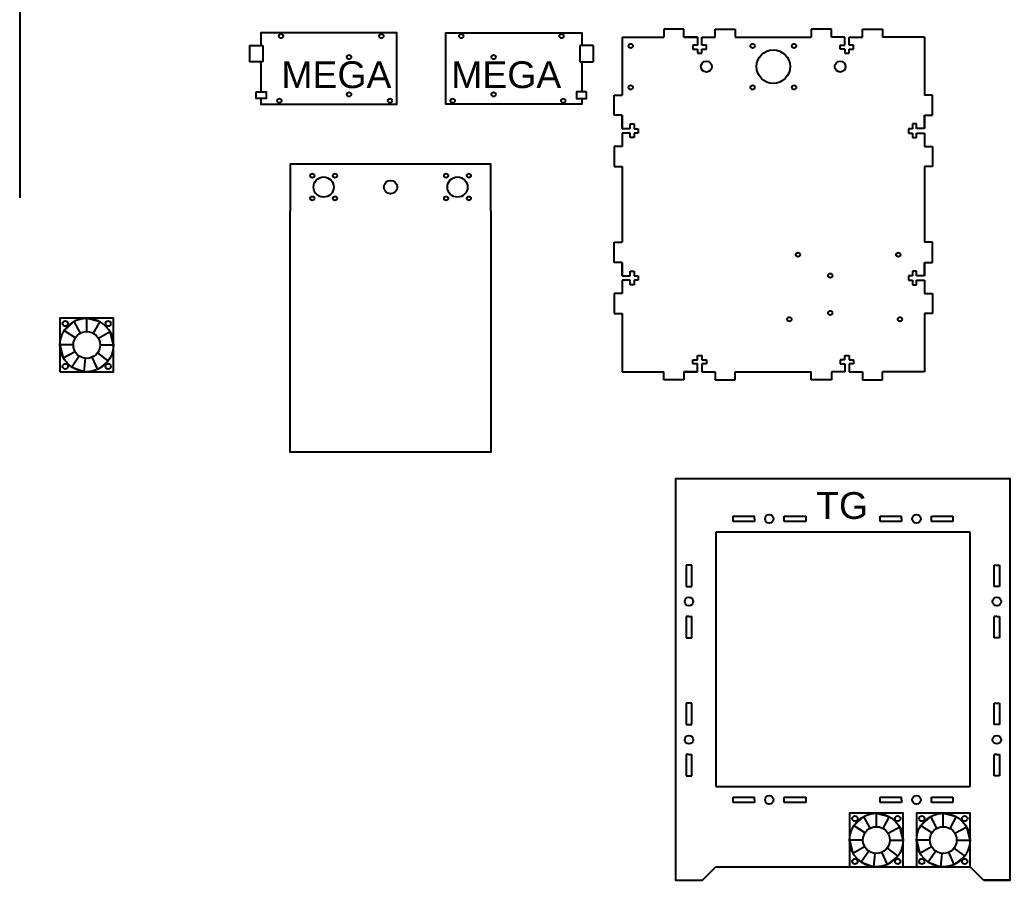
# Model space of a CAD drawing. Header units: millimetres. Extents: x -734 to 2460, y -330 to 1597.
# Drawn here: x 270 to 1010, y -330 to 313 of the extents above; entities that cross this region are included whole.
import ezdxf

# ---------------------------------------------------------------- set-up
doc = ezdxf.new("R2010")
doc.units = ezdxf.units.MM
doc.styles.get("Standard").update_dxf_attribs({"font": 'Arial.ttf'})

msp = doc.modelspace()

# ---------------------------------------------------------------- linework, layer by layer
at = {"color": 2}
msp.add_line((270, 650), (270, 180), dxfattribs=at)
for p, q in [((766.251, 306), (751.251, 306)), ((751.251, 306), (751.251, 300)), ((766.251, 300), (766.251, 306)), ((789.59, 300), (789.59, 306)), ((789.59, 306), (804.59, 306)), ((804.59, 306), (804.59, 300)), ((861.39, 306), (861.251, 300)), ((876.39, 306), (861.39, 306)), ((876.39, 300), (876.39, 306)), ((899.59, 300), (899.59, 306)), ((899.59, 306), (914.59, 306)), ((914.59, 306), (914.59, 300)), ((720, 300), (751.251, 300)), ((720, 300), (720, 256.739)), ((776.251, 300), (766.251, 300)), ((776.251, 300), (776.251, 294)), ((779.59, 294), (779.59, 300)), ((779.59, 300), (789.59, 300)), ((804.59, 300), (861.251, 300)), ((886.39, 300), (876.39, 300)), ((886.39, 294), (886.39, 300)), ((889.59, 294), (889.59, 300)), ((889.59, 300), (899.59, 300)), ((945.98, 300), (914.59, 300)), ((945.98, 300), (945.98, 256.739)), ((441.6, 293.74), (451.6, 293.74)), ((441.6, 293.74), (441.6, 281.54)), ((451.6, 293.74), (451.6, 281.54)), ((698.4, 293.74), (688.4, 293.74)), ((688.4, 293.74), (688.4, 281.54)), ((698.4, 293.74), (698.4, 281.54)), ((776.251, 294), (772.851, 294)), ((772.851, 294), (772.851, 291)), ((772.851, 291), (776.39, 291)), ((776.39, 291), (776.39, 288)), ((782.99, 294), (779.59, 294)), ((779.59, 288), (779.59, 291)), ((779.59, 291), (782.99, 291)), ((782.99, 291), (782.99, 294)), ((882.99, 291), (882.99, 294)), ((882.99, 294), (886.39, 294)), ((886.39, 291), (882.99, 291)), ((886.39, 291), (886.39, 288)), ((886.39, 291), (886.39, 291)), ((892.99, 294), (889.59, 294)), ((889.59, 288), (889.59, 291)), ((889.59, 291), (892.99, 291)), ((892.99, 291), (892.99, 294)), ((451.6, 281.54), (441.6, 281.54)), ((450, 280.221), (450, 281.54)), ((688.4, 281.54), (698.4, 281.54)), ((690, 280.221), (690, 281.54)), ((776.39, 288), (779.59, 288)), ((886.39, 288), (889.59, 288)), ((551.6, 250), (551.6, 257.26)), ((588.4, 250), (588.4, 257.26)), ((714, 241.739), (714, 256.739)), ((714, 256.739), (720, 256.739)), ((951.98, 256.739), (945.98, 256.739)), ((951.98, 241.739), (951.98, 256.739)), ((720, 241.739), (714, 241.739)), ((720, 231.739), (720, 241.739)), ((945.98, 231.739), (945.98, 241.739)), ((945.98, 241.739), (951.98, 241.739)), ((720, 231.739), (726, 231.739)), ((726, 231.739), (726, 235.139)), ((726, 235.139), (729, 235.139)), ((729, 235.139), (729, 231.6)), ((729, 231.6), (732, 231.6)), ((732, 231.6), (732, 228.4)), ((936.98, 231.6), (933.98, 231.6)), ((933.98, 231.6), (933.98, 228.4)), ((939.98, 235.139), (936.98, 235.139)), ((936.98, 235.139), (936.98, 231.6)), ((939.98, 231.739), (939.98, 235.139)), ((945.98, 231.739), (939.98, 231.739)), ((726, 228.4), (720, 228.4)), ((720, 228.4), (720, 218.4)), ((726, 225), (726, 228.4)), ((729, 225), (726, 225)), ((732, 228.4), (729, 228.4)), ((729, 228.4), (729, 225)), ((933.98, 228.4), (936.98, 228.4)), ((936.98, 228.4), (936.98, 225)), ((936.98, 225), (939.98, 225)), ((939.98, 225), (939.98, 228.4)), ((939.98, 228.4), (945.98, 228.4)), ((945.98, 228.4), (945.98, 218.4)), ((720, 218.4), (714, 218.4)), ((714, 218.4), (714, 203.4)), ((945.98, 218.4), (951.98, 218.4)), ((951.98, 218.4), (951.98, 203.4)), ((491.368, 205), (491.37, 205.003)), ((714, 203.4), (720, 203.4)), ((720, 203.4), (720, 146.739)), ((951.98, 203.4), (945.98, 203.4)), ((945.98, 203.4), (945.98, 146.739)), ((714, 131.739), (714, 146.739)), ((714, 146.739), (720, 146.739)), ((951.98, 146.739), (945.98, 146.739)), ((951.98, 131.739), (951.98, 146.739)), ((720, 131.739), (714, 131.739)), ((720, 121.739), (720, 131.739)), ((945.98, 121.739), (945.98, 131.739)), ((945.98, 131.739), (951.98, 131.739)), ((720, 121.739), (726, 121.739)), ((726, 121.739), (726, 125.139)), ((726, 125.139), (729, 125.139)), ((729, 125.139), (729, 121.6)), ((729, 121.6), (732, 121.6)), ((732, 121.6), (732, 118.4)), ((936.98, 121.6), (933.98, 121.6)), ((933.98, 121.6), (933.98, 118.4)), ((939.98, 125.139), (936.98, 125.139)), ((936.98, 125.139), (936.98, 121.6)), ((939.98, 121.739), (939.98, 125.139)), ((945.98, 121.739), (939.98, 121.739)), ((726, 118.4), (720, 118.4)), ((720, 118.4), (720, 108.4)), ((726, 115), (726, 118.4)), ((729, 115), (726, 115)), ((732, 118.4), (729, 118.4)), ((729, 118.4), (729, 115)), ((933.98, 118.4), (936.98, 118.4)), ((936.98, 118.4), (936.98, 115)), ((936.98, 115), (939.98, 115)), ((939.98, 115), (939.98, 118.4)), ((939.98, 118.4), (945.98, 118.4)), ((945.98, 118.4), (945.98, 108.4)), ((720, 108.4), (714, 108.4)), ((714, 108.4), (714, 93.4)), ((945.98, 108.4), (951.98, 108.4)), ((951.98, 108.4), (951.98, 93.4)), ((320, 80), (320, 90)), ((320, 90), (329.687, 87.519)), ((714, 93.4), (720, 93.4)), ((720, 93.4), (720, 50)), ((951.98, 93.4), (945.98, 93.4)), ((945.98, 93.4), (945.98, 50)), ((310.588, 87.647), (303.208, 80.9)), ((315.294, 78.824), (310.588, 87.647)), ((329.687, 87.519), (324.839, 78.751)), ((303.208, 80.9), (311.612, 75.444)), ((337.519, 79.687), (328.751, 74.839)), ((340, 70), (337.519, 79.687)), ((310, 70), (300, 70)), ((300, 70), (302.481, 60.313)), ((330, 70), (340, 70)), ((302.481, 60.313), (311.249, 65.161)), ((314.378, 61.73), (308.757, 53.459)), ((318.163, 50.065), (319.082, 60.042)), ((328.203, 51.738), (324.098, 60.878)), ((328, 64), (336, 58)), ((776.39, 59), (776.39, 62)), ((776.39, 62), (779.59, 62)), ((779.59, 62), (779.59, 59)), ((886.39, 59), (886.39, 62)), ((886.39, 62), (889.59, 62)), ((889.59, 62), (889.59, 59)), ((308.757, 53.459), (318.163, 50.065)), ((336, 58), (328.203, 51.738)), ((772.851, 56), (772.851, 59)), ((772.851, 59), (776.39, 59)), ((776.251, 56), (772.851, 56)), ((776.251, 50), (776.251, 56)), ((779.59, 59), (782.99, 59)), ((782.99, 56), (779.59, 56)), ((779.59, 56), (779.59, 50)), ((782.99, 59), (782.99, 56)), ((886.39, 59), (882.99, 59)), ((882.99, 59), (882.99, 56)), ((882.99, 56), (886.39, 56)), ((886.39, 59), (886.39, 59)), ((886.39, 56), (886.39, 50)), ((889.59, 59), (892.99, 59)), ((892.99, 56), (889.59, 56)), ((889.59, 56), (889.59, 50)), ((892.99, 59), (892.99, 56)), ((720, 50), (751.251, 50)), ((751.251, 44), (751.251, 50)), ((776.251, 50), (766.251, 50)), ((766.251, 50), (766.251, 44)), ((779.59, 50), (789.59, 50)), ((789.59, 50), (789.59, 44)), ((804.59, 44), (804.59, 50)), ((804.59, 50), (861.251, 50)), ((861.39, 44), (861.251, 50)), ((886.39, 50), (876.39, 50)), ((876.39, 50), (876.39, 44)), ((889.59, 50), (899.59, 50)), ((899.59, 50), (899.59, 44)), ((914.59, 44), (914.59, 50)), ((945.98, 50), (914.59, 50)), ((766.251, 44), (751.251, 44)), ((789.59, 44), (804.59, 44)), ((876.39, 44), (861.39, 44)), ((899.59, 44), (914.59, 44)), ((802.9, -57.99), (818.9, -57.99)), ((802.9, -62.01), (802.9, -57.99)), ((802.9, -62.01), (802.9, -57.99)), ((802.9, -57.99), (818.9, -57.99)), ((818.9, -60), (818.9, -57.99)), ((841.239, -62.01), (841.239, -57.99)), ((841.239, -62.01), (841.239, -57.99)), ((841.239, -57.99), (857.239, -57.99)), ((857.239, -57.99), (857.239, -60)), ((912.9, -57.99), (928.9, -57.99)), ((912.9, -62.01), (912.9, -57.99)), ((912.9, -62.01), (912.9, -57.99)), ((912.9, -57.99), (928.9, -57.99)), ((928.9, -60), (928.9, -57.99)), ((951.239, -62.01), (951.239, -57.99)), ((951.239, -62.01), (951.239, -57.99)), ((951.239, -57.99), (967.239, -57.99)), ((967.239, -57.99), (967.239, -60)), ((818.9, -62.01), (802.9, -62.01)), ((802.9, -62.01), (802.9, -62.01)), ((818.9, -60), (818.9, -60)), ((818.9, -60), (818.9, -60)), ((818.9, -60), (818.9, -62.01)), ((818.9, -60), (818.9, -60)), ((818.9, -61.49), (818.9, -61.49)), ((818.9, -61.49), (818.9, -61.49)), ((857.239, -62.01), (841.239, -62.01)), ((841.239, -62.01), (841.239, -62.01)), ((857.239, -60), (857.239, -60)), ((857.239, -60), (857.239, -60)), ((857.239, -60), (857.239, -62.01)), ((857.239, -60), (857.239, -60)), ((857.239, -60), (857.239, -62.01)), ((928.9, -62.01), (912.9, -62.01)), ((912.9, -62.01), (912.9, -62.01)), ((928.9, -60), (928.9, -60)), ((928.9, -60), (928.9, -60)), ((928.9, -60), (928.9, -62.01)), ((928.9, -60), (928.9, -60)), ((928.9, -61.49), (928.9, -61.49)), ((928.9, -61.49), (928.9, -61.49)), ((967.239, -62.01), (951.239, -62.01)), ((951.239, -62.01), (951.239, -62.01)), ((967.239, -60), (967.239, -60)), ((967.239, -60), (967.239, -60)), ((967.239, -60), (967.239, -62.01)), ((967.239, -60), (967.239, -60)), ((967.239, -60), (967.239, -62.01)), ((980, -70), (790, -70)), ((790, -70), (790, -260)), ((980, -260), (980, -70)), ((770, -94.5), (767.99, -94.5)), ((770, -94.5), (767.99, -94.5)), ((767.99, -94.5), (767.99, -110.5)), ((770, -94.5), (770, -94.5)), ((770, -94.5), (770, -94.5)), ((772.01, -94.5), (770, -94.5)), ((770, -94.5), (770, -94.5)), ((772.01, -110.5), (772.01, -94.5)), ((997.99, -94.5), (1000, -94.5)), ((997.99, -110.5), (997.99, -94.5)), ((1000, -94.5), (1000, -94.5)), ((1000, -94.5), (1000, -94.5)), ((1000, -94.5), (1002.01, -94.5)), ((1000, -94.5), (1000, -94.5)), ((1000, -94.5), (1002.01, -94.5)), ((1002.01, -94.5), (1002.01, -110.5)), ((767.99, -110.5), (772.01, -110.5)), ((767.99, -110.5), (767.99, -110.5)), ((767.99, -110.5), (772.01, -110.5)), ((1002.01, -110.5), (997.99, -110.5)), ((1002.01, -110.5), (997.99, -110.5)), ((1002.01, -110.5), (1002.01, -110.5)), ((770, -132.839), (767.99, -132.839)), ((767.99, -132.839), (767.99, -148.839)), ((768.51, -132.839), (768.51, -132.839)), ((768.51, -132.839), (768.51, -132.839)), ((770, -132.839), (770, -132.839)), ((770, -132.839), (770, -132.839)), ((770, -132.839), (770, -132.839)), ((770, -132.839), (772.01, -132.839)), ((772.01, -148.839), (772.01, -132.839)), ((772.01, -148.839), (772.01, -132.839)), ((997.99, -148.839), (997.99, -132.839)), ((997.99, -148.839), (997.99, -132.839)), ((1000, -132.839), (997.99, -132.839)), ((1000, -132.839), (1000, -132.839)), ((1000, -132.839), (1000, -132.839)), ((1000, -132.839), (1002.01, -132.839)), ((1000, -132.839), (1000, -132.839)), ((1001.49, -132.839), (1001.49, -132.839)), ((1001.49, -132.839), (1001.49, -132.839)), ((1002.01, -132.839), (1002.01, -148.839)), ((767.99, -148.839), (772.01, -148.839)), ((767.99, -148.839), (767.99, -148.839)), ((767.99, -148.839), (772.01, -148.839)), ((1002.01, -148.839), (997.99, -148.839)), ((1002.01, -148.839), (997.99, -148.839)), ((1002.01, -148.839), (1002.01, -148.839)), ((770, -197.761), (767.99, -197.761)), ((770, -197.761), (767.99, -197.761)), ((767.99, -197.761), (767.99, -213.761)), ((770, -197.761), (770, -197.761)), ((770, -197.761), (770, -197.761)), ((772.01, -197.761), (770, -197.761)), ((770, -197.761), (770, -197.761)), ((772.01, -213.761), (772.01, -197.761)), ((997.99, -197.761), (1000, -197.761)), ((997.99, -213.761), (997.99, -197.761)), ((1000, -197.761), (1000, -197.761)), ((1000, -197.761), (1000, -197.761)), ((1000, -197.761), (1002.01, -197.761)), ((1000, -197.761), (1000, -197.761)), ((1000, -197.761), (1002.01, -197.761)), ((1002.01, -197.761), (1002.01, -213.761)), ((767.99, -213.761), (772.01, -213.761)), ((767.99, -213.761), (767.99, -213.761)), ((767.99, -213.761), (772.01, -213.761)), ((1002.01, -213.761), (997.99, -213.761)), ((1002.01, -213.761), (997.99, -213.761)), ((1002.01, -213.761), (1002.01, -213.761)), ((770, -236.1), (767.99, -236.1)), ((767.99, -236.1), (767.99, -252.1)), ((768.51, -236.1), (768.51, -236.1)), ((768.51, -236.1), (768.51, -236.1)), ((770, -236.1), (770, -236.1)), ((770, -236.1), (770, -236.1)), ((770, -236.1), (770, -236.1)), ((770, -236.1), (772.01, -236.1)), ((772.01, -252.1), (772.01, -236.1)), ((772.01, -252.1), (772.01, -236.1)), ((997.99, -252.1), (997.99, -236.1)), ((997.99, -252.1), (997.99, -236.1)), ((1000, -236.1), (997.99, -236.1)), ((1000, -236.1), (1000, -236.1)), ((1000, -236.1), (1000, -236.1)), ((1000, -236.1), (1002.01, -236.1)), ((1000, -236.1), (1000, -236.1)), ((1001.49, -236.1), (1001.49, -236.1)), ((1001.49, -236.1), (1001.49, -236.1)), ((1002.01, -236.1), (1002.01, -252.1)), ((767.99, -252.1), (772.01, -252.1)), ((767.99, -252.1), (767.99, -252.1)), ((767.99, -252.1), (772.01, -252.1)), ((1002.01, -252.1), (997.99, -252.1)), ((1002.01, -252.1), (997.99, -252.1)), ((1002.01, -252.1), (1002.01, -252.1)), ((790, -260), (980, -260)), ((802.9, -267.99), (818.9, -267.99)), ((802.9, -272.01), (802.9, -267.99)), ((802.9, -272.01), (802.9, -267.99)), ((802.9, -267.99), (818.9, -267.99)), ((818.9, -272.01), (802.9, -272.01)), ((802.9, -272.01), (802.9, -272.01)), ((818.9, -270), (818.9, -267.99)), ((818.9, -270), (818.9, -270)), ((818.9, -270), (818.9, -270)), ((818.9, -270), (818.9, -272.01)), ((818.9, -270), (818.9, -270)), ((818.9, -271.49), (818.9, -271.49)), ((818.9, -271.49), (818.9, -271.49)), ((841.239, -272.01), (841.239, -267.99)), ((841.239, -272.01), (841.239, -267.99)), ((841.239, -267.99), (857.239, -267.99)), ((857.239, -272.01), (841.239, -272.01)), ((841.239, -272.01), (841.239, -272.01)), ((857.239, -267.99), (857.239, -270)), ((857.239, -270), (857.239, -270)), ((857.239, -270), (857.239, -270)), ((857.239, -270), (857.239, -272.01)), ((857.239, -270), (857.239, -270)), ((857.239, -270), (857.239, -272.01)), ((912.9, -267.99), (928.9, -267.99)), ((912.9, -272.01), (912.9, -267.99)), ((912.9, -272.01), (912.9, -267.99)), ((912.9, -267.99), (928.9, -267.99)), ((928.9, -272.01), (912.9, -272.01)), ((912.9, -272.01), (912.9, -272.01)), ((928.9, -270), (928.9, -267.99)), ((928.9, -270), (928.9, -270)), ((928.9, -270), (928.9, -270)), ((928.9, -270), (928.9, -272.01)), ((928.9, -270), (928.9, -270)), ((928.9, -271.49), (928.9, -271.49)), ((928.9, -271.49), (928.9, -271.49)), ((951.239, -272.01), (951.239, -267.99)), ((951.239, -272.01), (951.239, -267.99)), ((951.239, -267.99), (967.239, -267.99)), ((967.239, -272.01), (951.239, -272.01)), ((951.239, -272.01), (951.239, -272.01)), ((967.239, -267.99), (967.239, -270)), ((967.239, -270), (967.239, -270)), ((967.239, -270), (967.239, -270)), ((967.239, -270), (967.239, -272.01)), ((967.239, -270), (967.239, -270)), ((967.239, -270), (967.239, -272.01)), ((910, -290), (910, -280)), ((910, -280), (919.687, -282.481)), ((960, -290), (960, -280)), ((960, -280), (969.687, -282.481)), ((900.588, -282.353), (893.208, -289.1)), ((905.294, -291.176), (900.588, -282.353)), ((919.687, -282.481), (914.839, -291.249)), ((950.588, -282.353), (943.208, -289.1)), ((955.294, -291.176), (950.588, -282.353)), ((969.687, -282.481), (964.839, -291.249)), ((893.208, -289.1), (901.612, -294.556)), ((927.519, -290.313), (918.751, -295.161)), ((930, -300), (927.519, -290.313)), ((943.208, -289.1), (951.612, -294.556)), ((977.519, -290.313), (968.751, -295.161)), ((980, -300), (977.519, -290.313)), ((900, -300), (890, -300)), ((890, -300), (892.481, -309.687)), ((920, -300), (930, -300)), ((950, -300), (940, -300)), ((940, -300), (942.481, -309.687)), ((970, -300), (980, -300)), ((892.481, -309.687), (901.249, -304.839)), ((904.378, -308.27), (898.757, -316.541)), ((908.163, -319.935), (909.082, -309.958)), ((918.203, -318.262), (914.098, -309.122)), ((918, -306), (926, -312)), ((942.481, -309.687), (951.249, -304.839)), ((954.378, -308.27), (948.757, -316.541)), ((958.163, -319.935), (959.082, -309.958)), ((968.203, -318.262), (964.098, -309.122)), ((968, -306), (976, -312)), ((898.757, -316.541), (908.163, -319.935)), ((926, -312), (918.203, -318.262)), ((948.757, -316.541), (958.163, -319.935)), ((976, -312), (968.203, -318.262)), ((780, -330), (790, -320)), ((790, -320), (980, -320)), ((990, -330), (980, -320)), ((760, -330), (780, -330)), ((1010, -330), (990, -330))]:
    msp.add_line(p, q)
for points in [[(450, 254.269), (450, 250), (551.6, 250), (551.6, 303.34), (450, 303.34), (450, 293.74)], [(690, 254.269), (690, 250), (588.4, 250), (588.4, 303.34), (690, 303.34), (690, 293.74)], [(766.251, 300), (776.251, 300)], [(779.59, 300), (789.59, 300)], [(889.59, 300), (899.59, 300)], [(450, 280.221), (450, 259.15)], [(690, 280.221), (690, 259.15)], [(720, 241.739), (720, 231.739)], [(945.98, 241.739), (945.98, 231.739)], [(720, 228.4), (720, 218.4)], [(945.98, 228.4), (945.98, 218.4)], [(622.01, 170), (622.01, 205), (472.01, 205), (472.01, 170)], [(622.01, 170), (622.01, -10), (472.01, -10), (472.01, 170)], [(720, 131.739), (720, 121.739)], [(945.98, 131.739), (945.98, 121.739)], [(720, 118.4), (720, 108.4)], [(945.98, 118.4), (945.98, 108.4)], [(766.251, 50), (776.251, 50)], [(779.59, 50), (789.59, 50)], [(889.59, 50), (899.59, 50)], [(990, -330), (1010, -330), (1010, -30), (760, -30), (760, -330), (780, -330)]]:
    msp.add_lwpolyline(points)
for points in [[(446.504, 259.15), (454.129, 259.15), (454.129, 254.269), (446.504, 254.269)], [(693.496, 259.15), (685.871, 259.15), (685.871, 254.269), (693.496, 254.269)], [(300, 50), (340, 50), (340, 90), (300, 90)], [(890, -320), (930, -320), (930, -280), (890, -280)], [(940, -320), (980, -320), (980, -280), (940, -280)]]:
    msp.add_lwpolyline(points, close=True)
for centre, radius in [((465.24, 300.8), 1.6), ((540.17, 300.8), 1.6), ((599.83, 300.8), 1.6), ((674.76, 300.8), 1.6), ((726.5, 293.5), 1.6), ((817.49, 293.5), 1.6), ((832.99, 278), 12.5), ((848.49, 293.5), 1.6), ((516.04, 285.16), 1.6), ((623.96, 285.16), 1.6), ((782.99, 278), 4.05), ((882.99, 278), 4.05), ((726.5, 262.5), 1.6), ((817.49, 262.5), 1.6), ((848.49, 262.5), 1.6), ((463.97, 252.54), 1.6), ((516.04, 257.26), 1.6), ((546.52, 252.54), 1.6), ((593.48, 252.54), 1.6), ((623.96, 257.26), 1.6), ((676.03, 252.54), 1.6), ((488.525, 196.485), 1.55), ((497.01, 188), 7.55), ((505.495, 196.485), 1.55), ((547.01, 188), 5), ((588.525, 196.485), 1.55), ((597.01, 188), 7.55), ((605.495, 196.485), 1.55), ((488.525, 179.515), 1.55), ((505.495, 179.515), 1.55), ((588.525, 179.515), 1.55), ((605.495, 179.515), 1.55), ((851.43, 137.46), 1.6), ((926.36, 137.46), 1.6), ((875.56, 121.82), 1.6), ((320, 70), 20), ((845.08, 89.2), 1.6), ((875.56, 93.92), 1.6), ((927.63, 89.2), 1.6), ((304, 86), 2), ((336, 86), 2), ((320, 70), 10), ((304, 54), 2), ((336, 54), 2), ((830, -60), 3.2), ((940, -60), 3.2), ((770, -121.739), 3.2), ((1000, -121.739), 3.2), ((770, -225), 3.2), ((1000, -225), 3.2), ((830, -270), 3.2), ((940, -270), 3.2), ((910, -300), 20), ((960, -300), 20), ((894, -284), 2), ((926, -284), 2), ((944, -284), 2), ((976, -284), 2), ((910, -300), 10), ((960, -300), 10), ((894, -316), 2), ((926, -316), 2), ((944, -316), 2), ((976, -316), 2)]:
    msp.add_circle(centre, radius)

# ---------------------------------------------------------------- texts
at = {"color": 4}
msp.add_text('TG', height=20, dxfattribs=at).set_placement((865, -60))
at = {"char_height": 20}
for insert, attachment_point in [((465.421, 281.953), 1), ((674.579, 281.953), 3)]:
    msp.add_mtext_dynamic_manual_height_columns('MEGA', width=84.06307, gutter_width=100, heights=[0], dxfattribs=dict(at, insert=insert, attachment_point=attachment_point))

doc.saveas('drawing.dxf')
